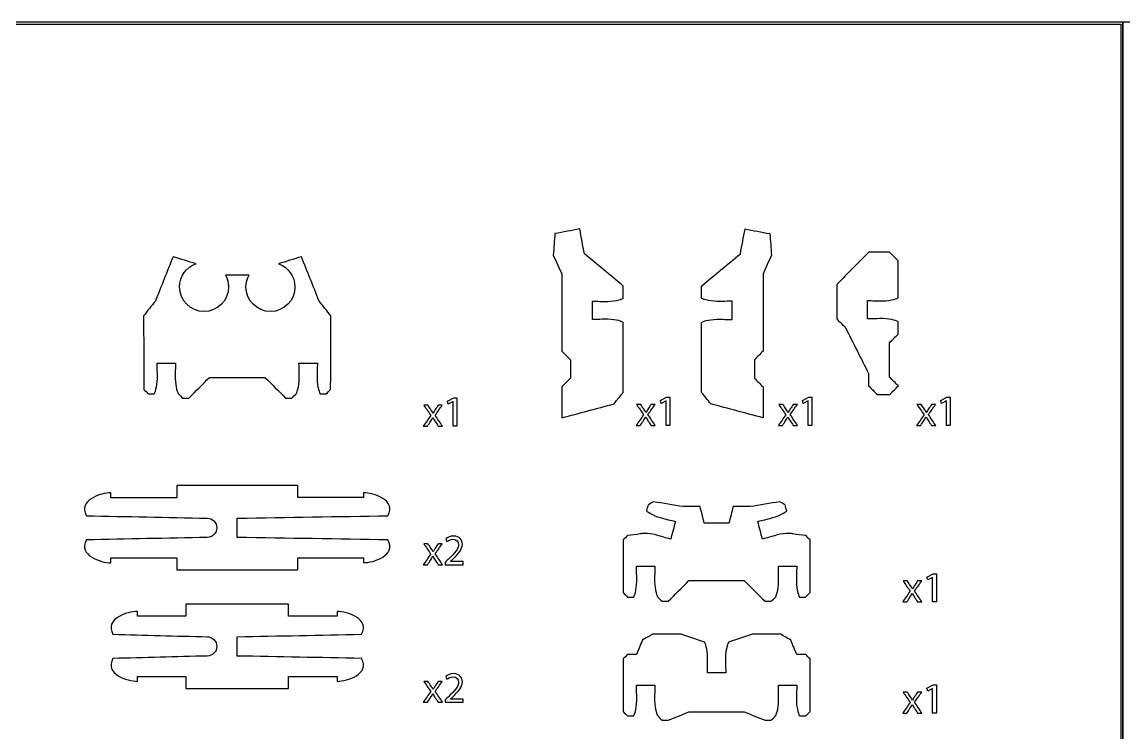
# Model space of a CAD drawing. Extents: x 0 to 850, y 0 to 600.
# Drawn here: x 130.9 to 310.2, y 484.3 to 600 of the extents above; entities that cross this region are included whole.
import ezdxf

# ---------------------------------------------------------------- set-up
doc = ezdxf.new("R2010")
doc.units = 0
doc.header["$MEASUREMENT"] = 0
doc.layers.add('DEFAULT', color=18, linetype='CONTINUOUS')

msp = doc.modelspace()

# ---------------------------------------------------------------- linework, layer by layer
at = {"layer": 'DEFAULT', "color": 5}
for points in [[(310, 600), (0, 600), (0, 375), (310, 375)], [(309.65, 375.35), (0.35, 375.35), (0.35, 599.65), (309.65, 599.65)], [(640, 600), (310, 600), (310, 240), (640, 240)], [(201.09, 538.26), (201.08, 538.26), (200.28, 537.83), (200.16, 538.3), (201.16, 538.84), (201.69, 538.84), (201.69, 534.25), (201.09, 534.25)], [(235.7, 538.37), (235.69, 538.37), (234.89, 537.94), (234.77, 538.41), (235.77, 538.95), (236.3, 538.95), (236.3, 534.36), (235.7, 534.36)], [(258.83, 538.37), (258.82, 538.37), (258.02, 537.94), (257.9, 538.41), (258.91, 538.95), (259.43, 538.95), (259.43, 534.36), (258.83, 534.36)], [(281.32, 538.37), (281.31, 538.37), (280.51, 537.94), (280.39, 538.41), (281.39, 538.95), (281.92, 538.95), (281.92, 534.36), (281.32, 534.36)], [(279.06, 509.65), (279.05, 509.65), (278.25, 509.22), (278.13, 509.7), (279.13, 510.23), (279.66, 510.23), (279.66, 505.65), (279.06, 505.65)], [(279.06, 491.58), (279.05, 491.58), (278.25, 491.15), (278.13, 491.62), (279.13, 492.16), (279.66, 492.16), (279.66, 487.57), (279.06, 487.57)]]:
    msp.add_lwpolyline(points, close=True, dxfattribs=at)
at = {"layer": 'DEFAULT', "color": 1}
for points, knots in [([(221.66, 566.33), (221.91, 564.99), (222.16, 563.64), (222.42, 562.29), (224.52, 560.54), (226.62, 558.8), (228.72, 557.05), (228.72, 556.38), (228.72, 555.72), (228.72, 555.05), (228.72, 554.99), (227.6, 554.55), (226.22, 554.54), (224.84, 554.54), (224.06, 554.59), (223.72, 554.59), (223.72, 553.59), (223.72, 552.59), (223.72, 551.59), (224.07, 551.59), (224.84, 551.64), (226.22, 551.64), (227.61, 551.64), (228.72, 551.2), (228.72, 551.14), (228.72, 547.34), (228.72, 543.54), (228.72, 539.73), (228.23, 539.12), (227.73, 538.5), (227.23, 537.88), (224.4, 537.12), (221.56, 536.36), (218.73, 535.6), (218.73, 537.28), (218.73, 538.95), (218.73, 540.63), (219.2, 541.11), (219.67, 541.58), (220.14, 542.05), (220.14, 543.05), (220.14, 544.05), (220.14, 545.05), (219.67, 545.52), (219.2, 545.99), (218.73, 546.46), (218.73, 550.66), (218.73, 554.85), (218.73, 559.05), (218.27, 560.05), (217.81, 561.05), (217.35, 562.05), (217.44, 563.23), (217.53, 564.4), (217.62, 565.58), (218.97, 565.83), (220.31, 566.08), (221.66, 566.33)], [0, 0, 0, 0, 11.667926, 11.667926, 11.667926, 34.895111, 34.895111, 34.895111, 40.565111, 40.565111, 40.565111, 41.565111, 41.565111, 41.565111, 42.565111, 42.565111, 42.565111, 51.055111, 51.055111, 51.055111, 52.055111, 52.055111, 52.055111, 53.055111, 53.055111, 53.055111, 85.395111, 85.395111, 85.395111, 92.137173, 92.137173, 92.137173, 117.102799, 117.102799, 117.102799, 131.382799, 131.382799, 131.382799, 137.053795, 137.053795, 137.053795, 145.553795, 145.553795, 145.553795, 151.224792, 151.224792, 151.224792, 186.904792, 186.904792, 186.904792, 196.270821, 196.270821, 196.270821, 206.288934, 206.288934, 206.288934, 217.94703, 217.94703, 217.94703, 217.94703]), ([(248.54, 566.33), (248.29, 564.99), (248.03, 563.64), (247.78, 562.29), (245.68, 560.54), (243.58, 558.8), (241.48, 557.05), (241.48, 556.38), (241.48, 555.72), (241.48, 555.05), (241.48, 554.99), (242.6, 554.55), (243.98, 554.54), (245.35, 554.54), (246.13, 554.59), (246.47, 554.59), (246.47, 553.59), (246.47, 552.59), (246.47, 551.59), (246.13, 551.59), (245.35, 551.64), (243.98, 551.64), (242.59, 551.64), (241.47, 551.2), (241.47, 551.14), (241.47, 547.34), (241.47, 543.54), (241.47, 539.73), (241.97, 539.12), (242.47, 538.5), (242.97, 537.88), (245.8, 537.12), (248.64, 536.36), (251.47, 535.6), (251.47, 537.28), (251.47, 538.95), (251.47, 540.63), (251, 541.11), (250.53, 541.58), (250.06, 542.05), (250.06, 543.05), (250.06, 544.05), (250.06, 545.05), (250.53, 545.52), (251, 545.99), (251.47, 546.46), (251.47, 550.66), (251.47, 554.85), (251.47, 559.05), (251.93, 560.05), (252.39, 561.05), (252.84, 562.05), (252.76, 563.23), (252.67, 564.4), (252.58, 565.58), (251.23, 565.83), (249.88, 566.08), (248.54, 566.33)], [0, 0, 0, 0, 11.667926, 11.667926, 11.667926, 34.895111, 34.895111, 34.895111, 40.565111, 40.565111, 40.565111, 41.565111, 41.565111, 41.565111, 42.565111, 42.565111, 42.565111, 51.055111, 51.055111, 51.055111, 52.055111, 52.055111, 52.055111, 53.055111, 53.055111, 53.055111, 85.395111, 85.395111, 85.395111, 92.137173, 92.137173, 92.137173, 117.102799, 117.102799, 117.102799, 131.382799, 131.382799, 131.382799, 137.053795, 137.053795, 137.053795, 145.553795, 145.553795, 145.553795, 151.224792, 151.224792, 151.224792, 186.904792, 186.904792, 186.904792, 196.270821, 196.270821, 196.270821, 206.288934, 206.288934, 206.288934, 217.94703, 217.94703, 217.94703, 217.94703]), ([(181.18, 552.19), (181.16, 548.2), (181.15, 544.21), (181.14, 540.22), (180.9, 539.99), (180.67, 539.75), (180.43, 539.52), (180.1, 539.52), (179.77, 539.52), (179.43, 539.52), (179.38, 539.52), (178.93, 540.64), (178.93, 542.01), (178.93, 543.4), (178.99, 544.17), (178.98, 544.51), (177.98, 544.51), (176.99, 544.52), (175.99, 544.52), (175.98, 544.17), (176.03, 543.4), (176.03, 542.02), (176.03, 540.64), (175.59, 539.52), (175.53, 539.52), (175.29, 539.28), (175.05, 539.05), (174.82, 538.81), (174.49, 538.81), (174.15, 538.81), (173.82, 538.81), (172.7, 539.94), (171.57, 541.06), (170.45, 542.18), (167.45, 542.18), (164.45, 542.18), (161.45, 542.18), (160.32, 541.06), (159.2, 539.94), (158.07, 538.81), (157.74, 538.81), (157.41, 538.81), (157.07, 538.81), (156.84, 539.05), (156.6, 539.28), (156.37, 539.52), (156.31, 539.52), (155.86, 540.64), (155.86, 542.02), (155.86, 543.4), (155.91, 544.17), (155.91, 544.52), (154.91, 544.52), (153.91, 544.51), (152.91, 544.51), (152.91, 544.17), (152.96, 543.4), (152.96, 542.01), (152.96, 540.64), (152.51, 539.52), (152.46, 539.52), (152.13, 539.52), (151.79, 539.52), (151.46, 539.52), (151.23, 539.75), (150.99, 539.99), (150.75, 540.22), (150.74, 544.21), (150.73, 548.2), (150.71, 552.19), (151.35, 552.99), (151.99, 553.8), (152.63, 554.6), (153.59, 557.01), (154.55, 559.41), (155.5, 561.81), (156.75, 561.43), (158, 561.05), (159.25, 560.66), (157.69, 560.12), (156.56, 558.64), (156.56, 556.89), (156.56, 554.69), (158.34, 552.9), (160.54, 552.9), (162.74, 552.9), (164.53, 554.69), (164.53, 556.89), (164.53, 557.58), (164.35, 558.23), (164.04, 558.8), (165.31, 558.8), (166.58, 558.8), (167.86, 558.8), (167.54, 558.23), (167.37, 557.58), (167.37, 556.89), (167.37, 554.69), (169.15, 552.9), (171.35, 552.9), (173.55, 552.9), (175.33, 554.69), (175.33, 556.89), (175.33, 558.64), (174.21, 560.12), (172.64, 560.66), (173.89, 561.05), (175.14, 561.43), (176.39, 561.81), (177.35, 559.41), (178.3, 557.01), (179.26, 554.6), (179.9, 553.8), (180.54, 552.99), (181.18, 552.19)], [0, 0, 0, 0, 33.920147, 33.920147, 33.920147, 36.755654, 36.755654, 36.755654, 39.585654, 39.585654, 39.585654, 40.585654, 40.585654, 40.585654, 41.585654, 41.585654, 41.585654, 50.075707, 50.075707, 50.075707, 51.075707, 51.075707, 51.075707, 52.075707, 52.075707, 52.075707, 54.904135, 54.904135, 54.904135, 57.734135, 57.734135, 57.734135, 71.261089, 71.261089, 71.261089, 96.761089, 96.761089, 96.761089, 110.288044, 110.288044, 110.288044, 113.118044, 113.118044, 113.118044, 115.946471, 115.946471, 115.946471, 116.946471, 116.946471, 116.946471, 117.946471, 117.946471, 117.946471, 126.436524, 126.436524, 126.436524, 127.436524, 127.436524, 127.436524, 128.436524, 128.436524, 128.436524, 131.266524, 131.266524, 131.266524, 134.102031, 134.102031, 134.102031, 168.022209, 168.022209, 168.022209, 176.755508, 176.755508, 176.755508, 198.760418, 198.760418, 198.760418, 209.869514, 209.869514, 209.869514, 210.869514, 210.869514, 210.869514, 211.869514, 211.869514, 211.869514, 212.869514, 212.869514, 212.869514, 213.869514, 213.869514, 213.869514, 224.709514, 224.709514, 224.709514, 225.709514, 225.709514, 225.709514, 226.709514, 226.709514, 226.709514, 227.709514, 227.709514, 227.709514, 228.709514, 228.709514, 228.709514, 239.818609, 239.818609, 239.818609, 261.819818, 261.819818, 261.819818, 270.553116, 270.553116, 270.553116, 270.553116]), ([(272.04, 562.55), (272.51, 562.08), (272.98, 561.61), (273.45, 561.14), (273.46, 559.14), (273.46, 557.14), (273.47, 555.14), (273.47, 555.09), (272.34, 554.64), (270.96, 554.64), (269.58, 554.64), (268.81, 554.69), (268.47, 554.69), (268.47, 553.69), (268.47, 552.69), (268.47, 551.69), (268.81, 551.69), (269.58, 551.74), (270.97, 551.74), (272.35, 551.74), (273.46, 551.3), (273.46, 551.24), (273.46, 550.57), (273.46, 549.9), (273.47, 549.23), (272.99, 548.76), (272.52, 548.29), (272.05, 547.82), (272.06, 545.95), (272.06, 544.08), (272.06, 542.21), (272.53, 541.74), (273.01, 541.27), (273.48, 540.8), (273.01, 540.33), (272.54, 539.86), (272.07, 539.39), (271.4, 539.38), (270.73, 539.38), (270.07, 539.38), (269.59, 539.85), (269.12, 540.32), (268.65, 540.8), (268.65, 541.46), (268.65, 542.13), (268.65, 542.8), (267.39, 545.29), (266.14, 547.78), (264.89, 550.28), (264.41, 550.75), (263.94, 551.22), (263.47, 551.69), (263.47, 553.56), (263.46, 555.44), (263.46, 557.32), (265.2, 559.06), (266.93, 560.8), (268.67, 562.54), (269.79, 562.54), (270.91, 562.55), (272.04, 562.55)], [0, 0, 0, 0, 5.670297, 5.670297, 5.670297, 22.663335, 22.663335, 22.663335, 23.663335, 23.663335, 23.663335, 24.663335, 24.663335, 24.663335, 33.162335, 33.162335, 33.162335, 34.162335, 34.162335, 34.162335, 35.162335, 35.162335, 35.162335, 40.833342, 40.833342, 40.833342, 46.503639, 46.503639, 46.503639, 62.386662, 62.386662, 62.386662, 68.055544, 68.055544, 68.055544, 73.725841, 73.725841, 73.725841, 79.395848, 79.395848, 79.395848, 85.066853, 85.066853, 85.066853, 90.73786, 90.73786, 90.73786, 114.46931, 114.46931, 114.46931, 120.142436, 120.142436, 120.142436, 136.100447, 136.100447, 136.100447, 157.010328, 157.010328, 157.010328, 166.556341, 166.556341, 166.556341, 166.556341]), ([(190.46, 515.75), (191.89, 513.2), (188.11, 512.03), (186.49, 512.03), (186.49, 512.29), (186.49, 512.55), (186.49, 512.81), (182.92, 512.81), (179.35, 512.81), (175.78, 512.81), (175.78, 512.15), (175.78, 511.5), (175.78, 510.85), (169.22, 510.85), (162.66, 510.85), (156.1, 510.85), (156.1, 511.5), (156.1, 512.15), (156.1, 512.81), (152.54, 512.81), (148.97, 512.81), (145.4, 512.81), (145.4, 512.54), (145.4, 512.28), (145.4, 512.02), (143.78, 512.02), (140, 513.2), (141.43, 515.75), (147.97, 515.88), (154.51, 516.01), (161.06, 516.14), (161.92, 516.14), (162.62, 516.84), (162.62, 517.71), (162.62, 518.58), (161.92, 519.28), (161.06, 519.28), (154.51, 519.41), (147.97, 519.54), (141.43, 519.67), (140, 522.22), (143.78, 523.4), (145.4, 523.4), (145.4, 523.13), (145.4, 522.87), (145.4, 522.61), (148.97, 522.61), (152.54, 522.61), (156.1, 522.61), (156.1, 523.27), (156.1, 523.92), (156.1, 524.57), (162.66, 524.57), (169.22, 524.57), (175.78, 524.57), (175.78, 523.92), (175.78, 523.27), (175.78, 522.62), (179.35, 522.62), (182.92, 522.62), (186.49, 522.62), (186.49, 522.88), (186.49, 523.14), (186.49, 523.4), (188.11, 523.4), (191.89, 522.22), (190.46, 519.67), (182.29, 519.54), (174.12, 519.41), (165.95, 519.28), (165.95, 518.23), (165.95, 517.19), (165.95, 516.14), (174.12, 516.01), (182.29, 515.88), (190.46, 515.75)], [69.508863, 69.508863, 69.508863, 69.508863, 70.508863, 70.508863, 70.508863, 72.738863, 72.738863, 72.738863, 103.09887, 103.09887, 103.09887, 108.64887, 108.64887, 108.64887, 164.41887, 164.41887, 164.41887, 169.96887, 169.96887, 169.96887, 200.29887, 200.29887, 200.29887, 202.51887, 202.51887, 202.51887, 203.51887, 203.51887, 203.51887, 259.170141, 259.170141, 259.170141, 260.170141, 260.170141, 260.170141, 261.170141, 261.170141, 261.170141, 316.821212, 316.821212, 316.821212, 317.821212, 317.821212, 317.821212, 320.051212, 320.051212, 320.051212, 350.381214, 350.381214, 350.381214, 355.931214, 355.931214, 355.931214, 411.701214, 411.701214, 411.701214, 417.241214, 417.241214, 417.241214, 447.601214, 447.601214, 447.601214, 449.821214, 449.821214, 449.821214, 450.821214, 450.821214, 450.821214, 520.330238, 520.330238, 520.330238, 529.220238, 529.220238, 529.220238, 598.729101, 598.729101, 598.729101, 598.729101]), ([(259.11, 515.74), (259.11, 512.88), (259.11, 510.02), (259.11, 507.16), (258.88, 506.92), (258.64, 506.69), (258.4, 506.45), (258.07, 506.45), (257.74, 506.45), (257.4, 506.45), (257.35, 506.45), (256.9, 507.57), (256.9, 508.95), (256.9, 510.33), (256.96, 511.11), (256.95, 511.45), (255.95, 511.45), (254.96, 511.45), (253.96, 511.45), (253.95, 511.11), (254, 510.33), (254, 508.95), (254, 507.57), (253.56, 506.45), (253.5, 506.45), (253.26, 506.22), (253.03, 505.98), (252.79, 505.75), (252.46, 505.75), (252.12, 505.75), (251.79, 505.75), (250.67, 506.87), (249.54, 508), (248.42, 509.12), (245.42, 509.12), (242.42, 509.12), (239.42, 509.12), (238.29, 508), (237.17, 506.87), (236.04, 505.75), (235.71, 505.75), (235.38, 505.75), (235.05, 505.75), (234.81, 505.98), (234.58, 506.22), (234.34, 506.45), (234.28, 506.45), (233.84, 507.57), (233.83, 508.95), (233.83, 510.33), (233.88, 511.11), (233.88, 511.45), (232.88, 511.45), (231.88, 511.45), (230.88, 511.45), (230.88, 511.11), (230.93, 510.33), (230.93, 508.95), (230.93, 507.57), (230.48, 506.45), (230.43, 506.45), (230.1, 506.45), (229.77, 506.45), (229.43, 506.45), (229.2, 506.69), (228.96, 506.92), (228.72, 507.16), (228.72, 510.02), (228.72, 512.88), (228.72, 515.74), (228.96, 515.98), (229.2, 516.21), (229.43, 516.45), (230.12, 516.54), (230.82, 516.62), (231.51, 516.71), (231.52, 516.77), (232.71, 516.9), (234.05, 516.55), (235.38, 516.19), (236.12, 515.94), (236.45, 515.86), (236.71, 516.82), (236.97, 517.79), (237.22, 518.76), (236.89, 518.84), (236.13, 519), (234.8, 519.36), (233.48, 519.7), (232.52, 520.42), (232.52, 520.48), (232.6, 520.8), (232.69, 521.13), (232.77, 521.45), (233.06, 521.61), (233.35, 521.78), (233.64, 521.95), (235.25, 521.68), (236.86, 521.42), (238.47, 521.15), (239.39, 521.15), (240.31, 521.15), (241.23, 521.15), (241.46, 520.25), (241.69, 519.35), (241.92, 518.45), (243.25, 518.45), (244.58, 518.45), (245.91, 518.45), (246.15, 519.35), (246.38, 520.25), (246.61, 521.15), (247.52, 521.15), (248.44, 521.15), (249.36, 521.15), (250.97, 521.42), (252.59, 521.68), (254.2, 521.95), (254.49, 521.78), (254.77, 521.61), (255.06, 521.45), (255.15, 521.13), (255.23, 520.8), (255.32, 520.48), (255.32, 520.42), (254.36, 519.7), (253.04, 519.36), (251.7, 519), (250.94, 518.84), (250.61, 518.76), (250.87, 517.79), (251.13, 516.82), (251.38, 515.86), (251.71, 515.94), (252.45, 516.19), (253.79, 516.55), (255.12, 516.9), (256.31, 516.77), (256.33, 516.71), (257.02, 516.62), (257.71, 516.54), (258.4, 516.45), (258.64, 516.21), (258.88, 515.98), (259.11, 515.74)], [2.842569, 2.842569, 2.842569, 2.842569, 27.162569, 27.162569, 27.162569, 30.005139, 30.005139, 30.005139, 32.835139, 32.835139, 32.835139, 33.835139, 33.835139, 33.835139, 34.835139, 34.835139, 34.835139, 43.325162, 43.325162, 43.325162, 44.325162, 44.325162, 44.325162, 45.335162, 45.335162, 45.335162, 48.156527, 48.156527, 48.156527, 50.986527, 50.986527, 50.986527, 64.513482, 64.513482, 64.513482, 90.013482, 90.013482, 90.013482, 103.540436, 103.540436, 103.540436, 106.370436, 106.370436, 106.370436, 109.201801, 109.201801, 109.201801, 110.201801, 110.201801, 110.201801, 111.201801, 111.201801, 111.201801, 119.691825, 119.691825, 119.691825, 120.691825, 120.691825, 120.691825, 121.691825, 121.691825, 121.691825, 124.521825, 124.521825, 124.521825, 127.364394, 127.364394, 127.364394, 151.684394, 151.684394, 151.684394, 154.526963, 154.526963, 154.526963, 160.453345, 160.453345, 160.453345, 161.453345, 161.453345, 161.453345, 162.453345, 162.453345, 162.453345, 170.947843, 170.947843, 170.947843, 171.947843, 171.947843, 171.947843, 172.947843, 172.947843, 172.947843, 175.783421, 175.783421, 175.783421, 178.615187, 178.615187, 178.615187, 192.508588, 192.508588, 192.508588, 200.318588, 200.318588, 200.318588, 208.235058, 208.235058, 208.235058, 219.555058, 219.555058, 219.555058, 227.471528, 227.471528, 227.471528, 235.281528, 235.281528, 235.281528, 249.17493, 249.17493, 249.17493, 252.006696, 252.006696, 252.006696, 254.842274, 254.842274, 254.842274, 255.842274, 255.842274, 255.842274, 256.842274, 256.842274, 256.842274, 265.336772, 265.336772, 265.336772, 266.336772, 266.336772, 266.336772, 267.336772, 267.336772, 267.336772, 273.263153, 273.263153, 273.263153, 276.105723, 276.105723, 276.105723, 276.105723]), ([(186.16, 496.46), (187.59, 493.91), (183.82, 492.73), (182.19, 492.73), (182.19, 492.99), (182.19, 493.25), (182.19, 493.51), (179.56, 493.51), (176.92, 493.51), (174.29, 493.51), (174.29, 492.86), (174.29, 492.21), (174.29, 491.55), (168.73, 491.55), (163.17, 491.55), (157.61, 491.55), (157.61, 492.21), (157.61, 492.86), (157.61, 493.51), (154.97, 493.51), (152.34, 493.51), (149.7, 493.51), (149.7, 493.25), (149.7, 492.99), (149.7, 492.73), (148.08, 492.73), (144.3, 493.9), (145.73, 496.45), (150.84, 496.58), (155.95, 496.72), (161.06, 496.85), (161.92, 496.85), (162.62, 497.55), (162.62, 498.42), (162.62, 499.28), (161.92, 499.98), (161.06, 499.98), (155.95, 500.11), (150.84, 500.24), (145.73, 500.38), (144.3, 502.93), (148.08, 504.1), (149.7, 504.1), (149.7, 503.84), (149.7, 503.58), (149.7, 503.31), (152.34, 503.32), (154.97, 503.32), (157.61, 503.32), (157.61, 503.97), (157.61, 504.62), (157.61, 505.28), (163.17, 505.28), (168.73, 505.28), (174.29, 505.28), (174.29, 504.62), (174.29, 503.97), (174.29, 503.32), (176.92, 503.32), (179.56, 503.32), (182.19, 503.31), (182.19, 503.58), (182.19, 503.84), (182.19, 504.1), (183.82, 504.1), (187.59, 502.93), (186.16, 500.38), (179.42, 500.25), (172.68, 500.12), (165.95, 499.98), (165.95, 498.94), (165.95, 497.89), (165.95, 496.85), (172.68, 496.72), (179.42, 496.59), (186.16, 496.46)], [57.320748, 57.320748, 57.320748, 57.320748, 58.320748, 58.320748, 58.320748, 60.550748, 60.550748, 60.550748, 82.950748, 82.950748, 82.950748, 88.510748, 88.510748, 88.510748, 135.800748, 135.800748, 135.800748, 141.360748, 141.360748, 141.360748, 163.760748, 163.760748, 163.760748, 165.990748, 165.990748, 165.990748, 166.990748, 166.990748, 166.990748, 210.455181, 210.455181, 210.455181, 211.455181, 211.455181, 211.455181, 212.455181, 212.455181, 212.455181, 255.919357, 255.919357, 255.919357, 256.919357, 256.919357, 256.919357, 259.149357, 259.149357, 259.149357, 281.549359, 281.549359, 281.549359, 287.099359, 287.099359, 287.099359, 334.389359, 334.389359, 334.389359, 339.939359, 339.939359, 339.939359, 362.339362, 362.339362, 362.339362, 364.569362, 364.569362, 364.569362, 365.569362, 365.569362, 365.569362, 422.890304, 422.890304, 422.890304, 431.780304, 431.780304, 431.780304, 489.101053, 489.101053, 489.101053, 489.101053]), ([(228.72, 487.8), (228.72, 490.66), (228.72, 493.52), (228.72, 496.38), (228.96, 496.62), (229.19, 496.86), (229.43, 497.09), (229.91, 497.09), (230.39, 497.09), (230.88, 497.09), (231.2, 497.88), (231.53, 498.66), (231.86, 499.45), (232.41, 499.76), (232.95, 500.07), (233.49, 500.39), (235.03, 500.39), (236.56, 500.39), (238.1, 500.39), (239.39, 499.95), (240.68, 499.52), (241.96, 499.09), (242.02, 499.09), (242.46, 497.97), (242.46, 496.59), (242.46, 495.21), (242.41, 494.44), (242.41, 494.1), (243.41, 494.1), (244.41, 494.1), (245.41, 494.09), (245.41, 494.44), (245.36, 495.21), (245.36, 496.59), (245.37, 497.97), (245.81, 499.09), (245.87, 499.09), (247.16, 499.52), (248.45, 499.95), (249.74, 500.39), (251.27, 500.39), (252.81, 500.39), (254.35, 500.39), (254.89, 500.07), (255.43, 499.76), (255.97, 499.45), (256.3, 498.66), (256.63, 497.88), (256.96, 497.09), (257.44, 497.09), (257.92, 497.09), (258.41, 497.09), (258.64, 496.86), (258.88, 496.62), (259.11, 496.38), (259.11, 493.52), (259.11, 490.66), (259.11, 487.8), (258.88, 487.57), (258.64, 487.33), (258.41, 487.1), (258.07, 487.1), (257.74, 487.1), (257.4, 487.1), (257.36, 487.1), (256.91, 488.22), (256.91, 489.59), (256.91, 490.98), (256.96, 491.75), (256.96, 492.09), (255.96, 492.09), (254.96, 492.09), (253.96, 492.1), (253.96, 491.76), (254.01, 490.98), (254.01, 489.6), (254, 488.21), (253.56, 487.1), (253.5, 487.1), (253.26, 486.86), (253.03, 486.63), (252.79, 486.39), (252.46, 486.39), (252.13, 486.39), (251.79, 486.39), (250.67, 486.85), (249.54, 487.31), (248.42, 487.76), (245.42, 487.76), (242.42, 487.76), (239.42, 487.76), (238.29, 487.31), (237.17, 486.85), (236.04, 486.39), (235.71, 486.39), (235.38, 486.39), (235.04, 486.39), (234.81, 486.63), (234.57, 486.86), (234.34, 487.1), (234.28, 487.1), (233.83, 488.21), (233.83, 489.6), (233.83, 490.98), (233.88, 491.76), (233.87, 492.1), (232.88, 492.09), (231.88, 492.09), (230.88, 492.09), (230.88, 491.75), (230.93, 490.98), (230.93, 489.59), (230.93, 488.22), (230.48, 487.1), (230.43, 487.1), (230.1, 487.1), (229.76, 487.1), (229.43, 487.1), (229.19, 487.33), (228.96, 487.57), (228.72, 487.8)], [2.828427, 2.828427, 2.828427, 2.828427, 27.148427, 27.148427, 27.148427, 29.983934, 29.983934, 29.983934, 34.083934, 34.083934, 34.083934, 41.327027, 41.327027, 41.327027, 46.649405, 46.649405, 46.649405, 59.719405, 59.719405, 59.719405, 71.268058, 71.268058, 71.268058, 72.268058, 72.268058, 72.268058, 73.268058, 73.268058, 73.268058, 81.758082, 81.758082, 81.758082, 82.758082, 82.758082, 82.758082, 83.758082, 83.758082, 83.758082, 95.306735, 95.306735, 95.306735, 108.376735, 108.376735, 108.376735, 113.699113, 113.699113, 113.699113, 120.942206, 120.942206, 120.942206, 125.042206, 125.042206, 125.042206, 127.877713, 127.877713, 127.877713, 152.197713, 152.197713, 152.197713, 155.02614, 155.02614, 155.02614, 157.86614, 157.86614, 157.86614, 158.86614, 158.86614, 158.86614, 159.86614, 159.86614, 159.86614, 168.356164, 168.356164, 168.356164, 169.356164, 169.356164, 169.356164, 170.356164, 170.356164, 170.356164, 173.184591, 173.184591, 173.184591, 176.024591, 176.024591, 176.024591, 186.34572, 186.34572, 186.34572, 211.86572, 211.86572, 211.86572, 222.186848, 222.186848, 222.186848, 225.026848, 225.026848, 225.026848, 227.855276, 227.855276, 227.855276, 228.855276, 228.855276, 228.855276, 229.855276, 229.855276, 229.855276, 238.345299, 238.345299, 238.345299, 239.345299, 239.345299, 239.345299, 240.345299, 240.345299, 240.345299, 243.185299, 243.185299, 243.185299, 246.013726, 246.013726, 246.013726, 246.013726])]:
    msp.add_open_spline(points, degree=3, knots=knots, dxfattribs=at)
at = {"layer": 'DEFAULT', "color": 5}
for points, knots in [([(231.58, 537.78), (231.74, 537.53), (231.9, 537.29), (232.06, 537.04), (232.19, 536.85), (232.3, 536.68), (232.41, 536.49), (232.42, 536.49), (232.42, 536.49), (232.43, 536.49), (232.54, 536.69), (232.66, 536.87), (232.77, 537.05), (232.93, 537.29), (233.09, 537.54), (233.25, 537.78), (233.47, 537.78), (233.69, 537.78), (233.92, 537.78), (233.53, 537.23), (233.14, 536.68), (232.75, 536.13), (233.15, 535.54), (233.55, 534.95), (233.95, 534.36), (233.72, 534.36), (233.48, 534.36), (233.25, 534.36), (233.08, 534.62), (232.91, 534.88), (232.75, 535.13), (232.61, 535.33), (232.5, 535.52), (232.38, 535.73), (232.38, 535.73), (232.37, 535.73), (232.37, 535.73), (232.25, 535.52), (232.13, 535.34), (232.01, 535.13), (231.84, 534.88), (231.68, 534.62), (231.51, 534.36), (231.28, 534.36), (231.06, 534.36), (230.83, 534.36), (231.23, 534.94), (231.64, 535.53), (232.04, 536.11), (231.66, 536.66), (231.27, 537.22), (230.88, 537.78), (231.11, 537.78), (231.34, 537.78), (231.58, 537.78)], [0, 0, 0, 0, 2.49699, 2.49699, 2.49699, 3.49699, 3.49699, 3.49699, 3.55699, 3.55699, 3.55699, 4.55699, 4.55699, 4.55699, 7.025431, 7.025431, 7.025431, 8.926431, 8.926431, 8.926431, 14.65429, 14.65429, 14.65429, 20.702165, 20.702165, 20.702165, 22.703165, 22.703165, 22.703165, 25.305695, 25.305695, 25.305695, 26.305695, 26.305695, 26.305695, 26.345695, 26.345695, 26.345695, 27.345695, 27.345695, 27.345695, 29.937907, 29.937907, 29.937907, 31.877907, 31.877907, 31.877907, 37.898462, 37.898462, 37.898462, 43.663484, 43.663484, 43.663484, 45.623484, 45.623484, 45.623484, 45.623484]), ([(254.71, 537.78), (254.87, 537.53), (255.03, 537.29), (255.19, 537.04), (255.32, 536.85), (255.43, 536.68), (255.54, 536.49), (255.55, 536.49), (255.55, 536.49), (255.56, 536.49), (255.67, 536.69), (255.79, 536.87), (255.9, 537.05), (256.06, 537.29), (256.22, 537.54), (256.38, 537.78), (256.6, 537.78), (256.83, 537.78), (257.05, 537.78), (256.66, 537.23), (256.27, 536.68), (255.89, 536.13), (256.29, 535.54), (256.69, 534.95), (257.09, 534.36), (256.85, 534.36), (256.61, 534.36), (256.38, 534.36), (256.21, 534.62), (256.05, 534.88), (255.88, 535.13), (255.74, 535.33), (255.63, 535.52), (255.51, 535.73), (255.51, 535.73), (255.5, 535.73), (255.5, 535.73), (255.38, 535.52), (255.26, 535.34), (255.14, 535.13), (254.97, 534.88), (254.81, 534.62), (254.64, 534.36), (254.42, 534.36), (254.19, 534.36), (253.96, 534.36), (254.36, 534.94), (254.77, 535.53), (255.17, 536.11), (254.79, 536.66), (254.4, 537.22), (254.02, 537.78), (254.25, 537.78), (254.48, 537.78), (254.71, 537.78)], [0, 0, 0, 0, 2.49699, 2.49699, 2.49699, 3.49699, 3.49699, 3.49699, 3.55699, 3.55699, 3.55699, 4.55699, 4.55699, 4.55699, 7.025431, 7.025431, 7.025431, 8.926431, 8.926431, 8.926431, 14.65429, 14.65429, 14.65429, 20.702165, 20.702165, 20.702165, 22.703165, 22.703165, 22.703165, 25.305695, 25.305695, 25.305695, 26.305695, 26.305695, 26.305695, 26.345695, 26.345695, 26.345695, 27.345695, 27.345695, 27.345695, 29.937907, 29.937907, 29.937907, 31.877907, 31.877907, 31.877907, 37.898462, 37.898462, 37.898462, 43.663484, 43.663484, 43.663484, 45.623484, 45.623484, 45.623484, 45.623484]), ([(277.19, 537.78), (277.36, 537.53), (277.52, 537.29), (277.68, 537.04), (277.81, 536.85), (277.91, 536.68), (278.03, 536.49), (278.03, 536.49), (278.04, 536.49), (278.05, 536.49), (278.16, 536.69), (278.27, 536.87), (278.39, 537.05), (278.55, 537.29), (278.71, 537.54), (278.87, 537.78), (279.09, 537.78), (279.31, 537.78), (279.54, 537.78), (279.15, 537.23), (278.76, 536.68), (278.37, 536.13), (278.77, 535.54), (279.17, 534.95), (279.57, 534.36), (279.34, 534.36), (279.1, 534.36), (278.87, 534.36), (278.7, 534.62), (278.53, 534.88), (278.37, 535.13), (278.23, 535.33), (278.12, 535.52), (278, 535.73), (277.99, 535.73), (277.99, 535.73), (277.99, 535.73), (277.87, 535.52), (277.75, 535.34), (277.63, 535.13), (277.46, 534.88), (277.3, 534.62), (277.13, 534.36), (276.9, 534.36), (276.67, 534.36), (276.45, 534.36), (276.85, 534.94), (277.26, 535.53), (277.66, 536.11), (277.27, 536.66), (276.89, 537.22), (276.5, 537.78), (276.73, 537.78), (276.96, 537.78), (277.19, 537.78)], [0, 0, 0, 0, 2.49699, 2.49699, 2.49699, 3.49699, 3.49699, 3.49699, 3.55699, 3.55699, 3.55699, 4.55699, 4.55699, 4.55699, 7.025431, 7.025431, 7.025431, 8.926431, 8.926431, 8.926431, 14.65429, 14.65429, 14.65429, 20.702165, 20.702165, 20.702165, 22.703165, 22.703165, 22.703165, 25.305695, 25.305695, 25.305695, 26.305695, 26.305695, 26.305695, 26.345695, 26.345695, 26.345695, 27.345695, 27.345695, 27.345695, 29.937907, 29.937907, 29.937907, 31.877907, 31.877907, 31.877907, 37.898462, 37.898462, 37.898462, 43.663484, 43.663484, 43.663484, 45.623484, 45.623484, 45.623484, 45.623484]), ([(196.96, 537.67), (197.12, 537.42), (197.29, 537.18), (197.45, 536.93), (197.58, 536.74), (197.68, 536.57), (197.79, 536.37), (197.8, 536.37), (197.81, 536.37), (197.82, 536.37), (197.93, 536.58), (198.04, 536.76), (198.15, 536.94), (198.31, 537.18), (198.47, 537.42), (198.63, 537.67), (198.86, 537.67), (199.08, 537.67), (199.3, 537.67), (198.92, 537.12), (198.53, 536.57), (198.14, 536.01), (198.54, 535.43), (198.94, 534.84), (199.34, 534.25), (199.1, 534.25), (198.87, 534.25), (198.63, 534.25), (198.47, 534.51), (198.3, 534.76), (198.13, 535.02), (198, 535.22), (197.89, 535.41), (197.77, 535.61), (197.76, 535.61), (197.76, 535.61), (197.75, 535.61), (197.64, 535.41), (197.52, 535.22), (197.39, 535.02), (197.23, 534.76), (197.06, 534.51), (196.9, 534.25), (196.67, 534.25), (196.44, 534.25), (196.21, 534.25), (196.62, 534.83), (197.02, 535.41), (197.43, 535.99), (197.04, 536.55), (196.66, 537.11), (196.27, 537.67), (196.5, 537.67), (196.73, 537.67), (196.96, 537.67)], [0, 0, 0, 0, 2.497543, 2.497543, 2.497543, 3.497543, 3.497543, 3.497543, 3.557543, 3.557543, 3.557543, 4.557543, 4.557543, 4.557543, 7.026819, 7.026819, 7.026819, 8.927819, 8.927819, 8.927819, 14.655677, 14.655677, 14.655677, 20.703553, 20.703553, 20.703553, 22.704553, 22.704553, 22.704553, 25.307083, 25.307083, 25.307083, 26.307083, 26.307083, 26.307083, 26.347083, 26.347083, 26.347083, 27.347083, 27.347083, 27.347083, 29.939294, 29.939294, 29.939294, 31.879294, 31.879294, 31.879294, 37.899849, 37.899849, 37.899849, 43.664871, 43.664871, 43.664871, 45.624871, 45.624871, 45.624871, 45.624871]), ([(199.74, 511.7), (199.74, 511.83), (199.74, 511.96), (199.74, 512.09), (199.9, 512.24), (200.07, 512.4), (200.23, 512.56), (201.4, 513.67), (201.93, 514.27), (201.94, 514.96), (201.94, 515.42), (201.71, 515.85), (201.03, 515.85), (200.61, 515.85), (200.26, 515.64), (200.05, 515.47), (199.99, 515.61), (199.92, 515.76), (199.85, 515.9), (200.17, 516.17), (200.62, 516.37), (201.15, 516.37), (202.14, 516.37), (202.56, 515.69), (202.56, 515.04), (202.56, 514.19), (201.94, 513.5), (200.98, 512.57), (200.85, 512.46), (200.73, 512.35), (200.61, 512.23), (200.61, 512.23), (200.61, 512.22), (200.61, 512.22), (201.3, 512.22), (201.98, 512.22), (202.67, 512.22), (202.67, 512.05), (202.67, 511.88), (202.67, 511.7), (201.69, 511.7), (200.72, 511.7), (199.74, 511.7)], [8.302, 8.302, 8.302, 8.302, 9.382, 9.382, 9.382, 11.306235, 11.306235, 11.306235, 12.306235, 12.306235, 12.306235, 13.306235, 13.306235, 13.306235, 14.306235, 14.306235, 14.306235, 15.666823, 15.666823, 15.666823, 16.666823, 16.666823, 16.666823, 17.666823, 17.666823, 17.666823, 18.666823, 18.666823, 18.666823, 20.082168, 20.082168, 20.082168, 20.122168, 20.122168, 20.122168, 25.964168, 25.964168, 25.964168, 27.424168, 27.424168, 27.424168, 35.726168, 35.726168, 35.726168, 35.726168]), ([(196.96, 515.12), (197.12, 514.88), (197.29, 514.63), (197.45, 514.39), (197.58, 514.2), (197.68, 514.02), (197.79, 513.83), (197.8, 513.83), (197.81, 513.83), (197.82, 513.83), (197.93, 514.03), (198.04, 514.21), (198.15, 514.39), (198.31, 514.64), (198.47, 514.88), (198.63, 515.12), (198.86, 515.12), (199.08, 515.12), (199.3, 515.12), (198.92, 514.57), (198.53, 514.02), (198.14, 513.47), (198.54, 512.88), (198.94, 512.29), (199.34, 511.7), (199.1, 511.7), (198.87, 511.7), (198.63, 511.7), (198.47, 511.96), (198.3, 512.22), (198.13, 512.47), (198, 512.67), (197.89, 512.86), (197.77, 513.07), (197.76, 513.07), (197.76, 513.07), (197.75, 513.07), (197.64, 512.86), (197.52, 512.68), (197.39, 512.47), (197.23, 512.22), (197.06, 511.96), (196.9, 511.7), (196.67, 511.7), (196.44, 511.7), (196.21, 511.7), (196.62, 512.29), (197.02, 512.87), (197.43, 513.45), (197.04, 514.01), (196.66, 514.56), (196.27, 515.12), (196.5, 515.12), (196.73, 515.12), (196.96, 515.12)], [0, 0, 0, 0, 2.49699, 2.49699, 2.49699, 3.49699, 3.49699, 3.49699, 3.55699, 3.55699, 3.55699, 4.55699, 4.55699, 4.55699, 7.026266, 7.026266, 7.026266, 8.927266, 8.927266, 8.927266, 14.655124, 14.655124, 14.655124, 20.703, 20.703, 20.703, 22.704, 22.704, 22.704, 25.30653, 25.30653, 25.30653, 26.30653, 26.30653, 26.30653, 26.34653, 26.34653, 26.34653, 27.34653, 27.34653, 27.34653, 29.938742, 29.938742, 29.938742, 31.878742, 31.878742, 31.878742, 37.899296, 37.899296, 37.899296, 43.664319, 43.664319, 43.664319, 45.624319, 45.624319, 45.624319, 45.624319]), ([(274.93, 509.06), (275.1, 508.82), (275.26, 508.57), (275.42, 508.33), (275.55, 508.14), (275.65, 507.96), (275.77, 507.77), (275.77, 507.77), (275.78, 507.77), (275.79, 507.77), (275.9, 507.98), (276.01, 508.15), (276.13, 508.33), (276.29, 508.58), (276.45, 508.82), (276.61, 509.06), (276.83, 509.06), (277.05, 509.06), (277.28, 509.06), (276.89, 508.51), (276.5, 507.96), (276.11, 507.41), (276.51, 506.82), (276.91, 506.23), (277.31, 505.65), (277.08, 505.65), (276.84, 505.65), (276.61, 505.65), (276.44, 505.9), (276.27, 506.16), (276.11, 506.42), (275.97, 506.61), (275.86, 506.8), (275.74, 507.01), (275.73, 507.01), (275.73, 507.01), (275.72, 507.01), (275.61, 506.8), (275.49, 506.62), (275.36, 506.42), (275.2, 506.16), (275.04, 505.9), (274.87, 505.65), (274.64, 505.65), (274.41, 505.65), (274.19, 505.65), (274.59, 506.23), (275, 506.81), (275.4, 507.39), (275.01, 507.95), (274.63, 508.5), (274.24, 509.06), (274.47, 509.06), (274.7, 509.06), (274.93, 509.06)], [0, 0, 0, 0, 2.49699, 2.49699, 2.49699, 3.49699, 3.49699, 3.49699, 3.55699, 3.55699, 3.55699, 4.55699, 4.55699, 4.55699, 7.026266, 7.026266, 7.026266, 8.927266, 8.927266, 8.927266, 14.655124, 14.655124, 14.655124, 20.703, 20.703, 20.703, 22.704, 22.704, 22.704, 25.30653, 25.30653, 25.30653, 26.30653, 26.30653, 26.30653, 26.34653, 26.34653, 26.34653, 27.34653, 27.34653, 27.34653, 29.938742, 29.938742, 29.938742, 31.878742, 31.878742, 31.878742, 37.899296, 37.899296, 37.899296, 43.664319, 43.664319, 43.664319, 45.624319, 45.624319, 45.624319, 45.624319]), ([(199.74, 489.32), (199.74, 489.44), (199.74, 489.57), (199.74, 489.7), (199.9, 489.85), (200.07, 490.01), (200.23, 490.17), (201.4, 491.28), (201.93, 491.88), (201.94, 492.57), (201.94, 493.03), (201.71, 493.47), (201.03, 493.47), (200.61, 493.47), (200.26, 493.25), (200.05, 493.08), (199.99, 493.22), (199.92, 493.37), (199.85, 493.51), (200.17, 493.78), (200.62, 493.98), (201.15, 493.98), (202.14, 493.98), (202.56, 493.3), (202.56, 492.65), (202.56, 491.8), (201.94, 491.12), (200.98, 490.18), (200.85, 490.07), (200.73, 489.96), (200.61, 489.84), (200.61, 489.84), (200.61, 489.84), (200.61, 489.83), (201.3, 489.83), (201.98, 489.83), (202.67, 489.83), (202.67, 489.66), (202.67, 489.49), (202.67, 489.32), (201.69, 489.32), (200.72, 489.32), (199.74, 489.32)], [8.302, 8.302, 8.302, 8.302, 9.382, 9.382, 9.382, 11.305538, 11.305538, 11.305538, 12.305538, 12.305538, 12.305538, 13.305538, 13.305538, 13.305538, 14.305538, 14.305538, 14.305538, 15.666127, 15.666127, 15.666127, 16.666127, 16.666127, 16.666127, 17.666127, 17.666127, 17.666127, 18.666127, 18.666127, 18.666127, 20.082149, 20.082149, 20.082149, 20.121149, 20.121149, 20.121149, 25.963149, 25.963149, 25.963149, 27.424149, 27.424149, 27.424149, 35.726149, 35.726149, 35.726149, 35.726149]), ([(196.96, 492.73), (197.12, 492.49), (197.29, 492.24), (197.45, 492), (197.58, 491.81), (197.68, 491.63), (197.79, 491.44), (197.8, 491.44), (197.81, 491.44), (197.82, 491.44), (197.93, 491.64), (198.04, 491.82), (198.15, 492), (198.31, 492.25), (198.47, 492.49), (198.63, 492.73), (198.86, 492.73), (199.08, 492.73), (199.3, 492.73), (198.92, 492.18), (198.53, 491.63), (198.14, 491.08), (198.54, 490.49), (198.94, 489.9), (199.34, 489.32), (199.1, 489.32), (198.87, 489.32), (198.63, 489.32), (198.47, 489.57), (198.3, 489.83), (198.13, 490.09), (198, 490.28), (197.89, 490.47), (197.77, 490.68), (197.76, 490.68), (197.76, 490.68), (197.75, 490.68), (197.64, 490.47), (197.52, 490.29), (197.39, 490.09), (197.23, 489.83), (197.06, 489.57), (196.9, 489.32), (196.67, 489.32), (196.44, 489.32), (196.21, 489.32), (196.62, 489.9), (197.02, 490.48), (197.43, 491.06), (197.04, 491.62), (196.66, 492.17), (196.27, 492.73), (196.5, 492.73), (196.73, 492.73), (196.96, 492.73)], [0, 0, 0, 0, 2.49699, 2.49699, 2.49699, 3.49699, 3.49699, 3.49699, 3.55699, 3.55699, 3.55699, 4.55699, 4.55699, 4.55699, 7.026266, 7.026266, 7.026266, 8.927266, 8.927266, 8.927266, 14.655124, 14.655124, 14.655124, 20.703, 20.703, 20.703, 22.704, 22.704, 22.704, 25.30653, 25.30653, 25.30653, 26.30653, 26.30653, 26.30653, 26.34653, 26.34653, 26.34653, 27.34653, 27.34653, 27.34653, 29.938742, 29.938742, 29.938742, 31.878742, 31.878742, 31.878742, 37.899296, 37.899296, 37.899296, 43.664319, 43.664319, 43.664319, 45.624319, 45.624319, 45.624319, 45.624319]), ([(274.93, 490.98), (275.1, 490.74), (275.26, 490.49), (275.42, 490.25), (275.55, 490.06), (275.65, 489.88), (275.77, 489.69), (275.77, 489.69), (275.78, 489.69), (275.79, 489.69), (275.9, 489.9), (276.01, 490.07), (276.13, 490.26), (276.29, 490.5), (276.45, 490.74), (276.61, 490.98), (276.83, 490.98), (277.05, 490.98), (277.28, 490.98), (276.89, 490.43), (276.5, 489.88), (276.11, 489.33), (276.51, 488.74), (276.91, 488.16), (277.31, 487.57), (277.08, 487.57), (276.84, 487.57), (276.61, 487.57), (276.44, 487.82), (276.27, 488.08), (276.11, 488.34), (275.97, 488.54), (275.86, 488.73), (275.74, 488.93), (275.73, 488.93), (275.73, 488.93), (275.72, 488.93), (275.61, 488.73), (275.49, 488.54), (275.36, 488.34), (275.2, 488.08), (275.04, 487.82), (274.87, 487.57), (274.64, 487.57), (274.41, 487.57), (274.19, 487.57), (274.59, 488.15), (275, 488.73), (275.4, 489.31), (275.01, 489.87), (274.63, 490.43), (274.24, 490.98), (274.47, 490.98), (274.7, 490.98), (274.93, 490.98)], [0, 0, 0, 0, 2.49699, 2.49699, 2.49699, 3.49699, 3.49699, 3.49699, 3.55699, 3.55699, 3.55699, 4.55699, 4.55699, 4.55699, 7.026266, 7.026266, 7.026266, 8.927266, 8.927266, 8.927266, 14.655124, 14.655124, 14.655124, 20.703, 20.703, 20.703, 22.704, 22.704, 22.704, 25.30653, 25.30653, 25.30653, 26.30653, 26.30653, 26.30653, 26.34653, 26.34653, 26.34653, 27.34653, 27.34653, 27.34653, 29.938742, 29.938742, 29.938742, 31.878742, 31.878742, 31.878742, 37.899296, 37.899296, 37.899296, 43.664319, 43.664319, 43.664319, 45.624319, 45.624319, 45.624319, 45.624319])]:
    msp.add_open_spline(points, degree=3, knots=knots, dxfattribs=at)

doc.saveas('drawing.dxf')
